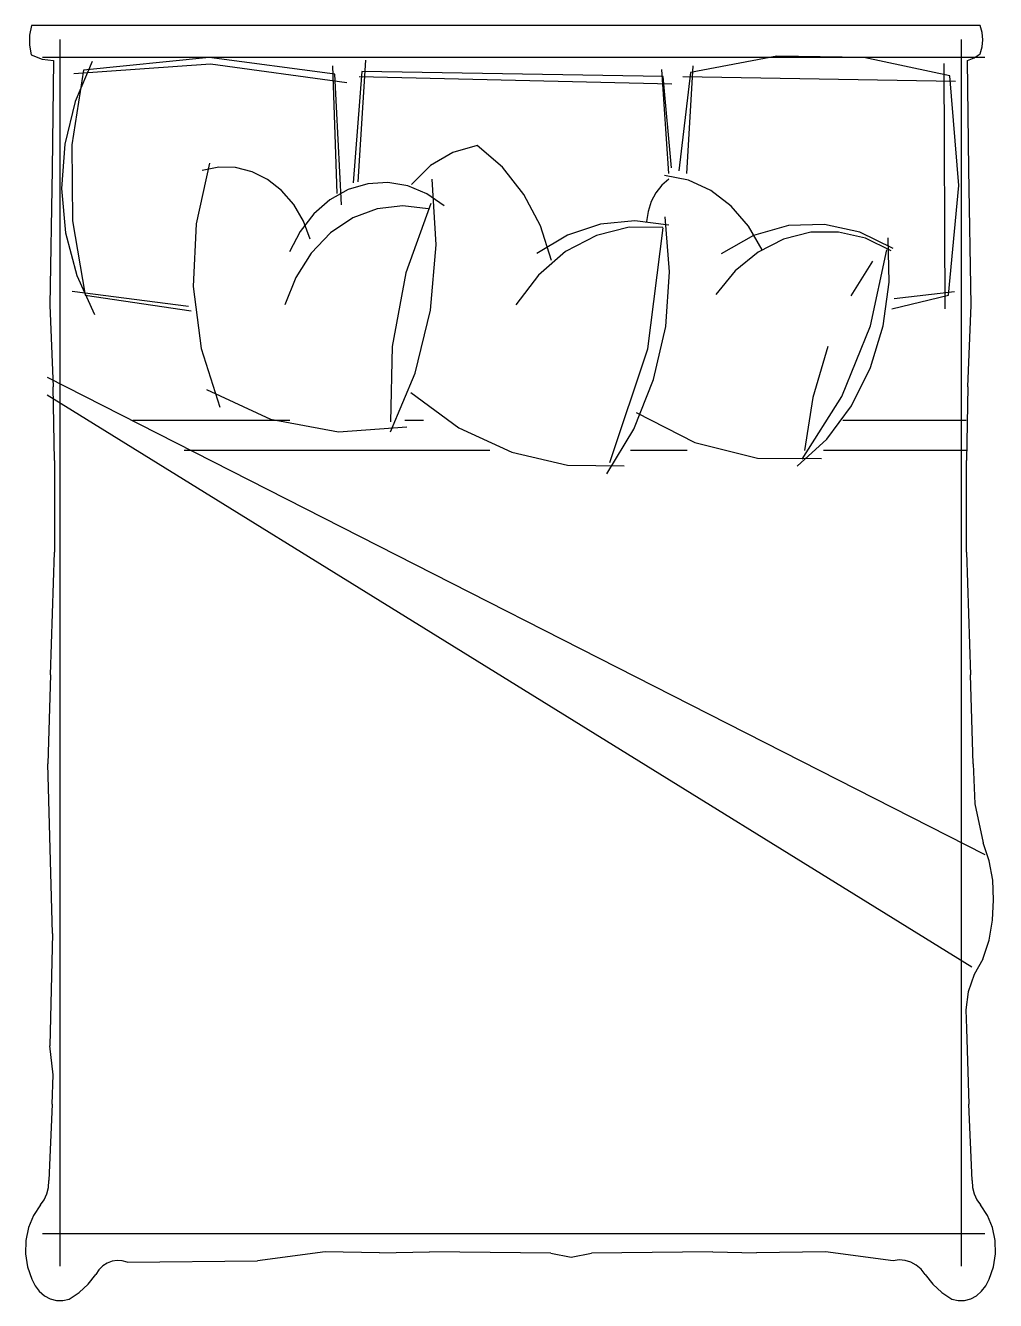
# Model space of a CAD drawing. Extents: x 167 to 1798, y 133 to 2275.
import ezdxf

# ---------------------------------------------------------------- set-up
doc = ezdxf.new("R2010")
doc.units = 0
doc.layers.add('KADRBM', color=7, linetype='CONTINUOUS')

msp = doc.modelspace()

# ---------------------------------------------------------------- linework, layer by layer
at = {"layer": 'KADRBM'}
for p, q in [((1772.2, 2275.4), (177.4, 2275.4)), ((224.6, 2252), (224.6, 190.2)), ((1740.2, 2252), (1740.2, 190.2)), ((195.7, 2221.9), (1779.6, 2221.9)), ((214.2, 2216.8), (212.1, 2033.8)), ((683.2, 2207.3), (690.2, 1992.8)), ((726.6, 2012.7), (739.2, 2217.3)), ((1279.1, 2026.6), (1289.4, 2207.4)), ((1713.3, 1799.1), (1711.5, 2211.5)), ((1752.7, 2033.8), (1750.7, 2216.8)), ((698.1, 1973.7), (687.3, 2193.8)), ((732.5, 2198.1), (718, 2011.1)), ((1253.5, 2176.9), (727.8, 2189.1)), ((1239.2, 2189.5), (732.5, 2198.1)), ((1236.4, 2201.3), (1248.3, 2026.6)), ((1253.3, 2036.3), (1239.2, 2189.5)), ((1285.3, 2196.5), (1265.4, 2031)), ((1730.4, 2181), (1272.3, 2189.1)), ((212.1, 2033.8), (208.1, 1805.2)), ((1756.8, 1805.2), (1752.7, 2033.8)), ((1591, 1879.3), (1554.7, 1821.1)), ((441.2, 1803.1), (245.3, 1828.1)), ((267.4, 1821.9), (445.5, 1795.9)), ((1623.4, 1799.1), (1718.5, 1821.9)), ((1728.6, 1827.5), (1627.2, 1816)), ((208.1, 1805.2), (213.7, 1668.2)), ((1751.2, 1668.2), (1756.8, 1805.2)), ((203.6, 1684.6), (1779.6, 882)), ((203.6, 1654.6), (1757.9, 693.2)), ((215.8, 1544.5), (213.7, 1668.2)), ((1751.2, 1668.2), (1749, 1544.5)), ((347.7, 1612.3), (611.7, 1612.3)), ((804.8, 1612.3), (835.9, 1612.3)), ((1541.4, 1612.3), (1748.2, 1612.3)), ((215.8, 1544.5), (215.8, 1390.3)), ((433.9, 1561.5), (947.8, 1561.5)), ((1184.3, 1561.5), (1279.5, 1561.5)), ((1508.4, 1561.5), (1748.4, 1561.5)), ((1749, 1390.3), (1749, 1544.5)), ((209.3, 1184.3), (215.8, 1390.3)), ((1749, 1390.3), (1755.5, 1184.3)), ((209.3, 1184.3), (204.6, 1034.3)), ((1760.3, 1034.3), (1755.5, 1184.3)), ((212.5, 749.4), (204.6, 1034.3)), ((212.5, 749.4), (208, 560.8)), ((1748.9, 589.9), (1752.9, 462.6)), ((211.9, 462.6), (206.3, 334.1)), ((1758.6, 334.1), (1752.9, 462.6)), ((195.7, 244.9), (1779.6, 244.9)), ((670.6, 214.3), (557, 199.2)), ((762.2, 212.4), (670.6, 214.3)), ((762.2, 212.4), (846.4, 214.5)), ((1050.3, 212), (846.4, 214.5)), ((1322.4, 214.5), (1118.5, 212)), ((1322.4, 214.5), (1396.1, 212.4)), ((1512.2, 214.3), (1396.1, 212.4)), ((1625.8, 199.2), (1512.2, 214.3)), ((337.8, 196.8), (557, 199.2)), ((1050.3, 212), (1084.4, 205.2)), ((1084.4, 205.2), (1118.5, 212))]:
    msp.add_line(p, q, dxfattribs=at)
for points in [[(177.4, 2275.4), (173.9, 2259.1), (173.6, 2242.2), (176.4, 2225.8)], [(1772.2, 2227.7), (1775.6, 2239.3), (1776.7, 2251.5), (1775.6, 2263.7), (1772.2, 2275.4)], [(176.4, 2225.8), (194.9, 2219), (214.2, 2216.8)], [(278.9, 2214.7), (250.3, 2147.9), (233, 2075.9), (227.7, 2001.3), (234.5, 1926.8), (253.2, 1855.3), (283.1, 1789.4)], [(707, 2179.1), (478.2, 2210.1), (248.3, 2194)], [(687.3, 2193.8), (476.1, 2221.7), (264.4, 2200.2)], [(1721, 2190.9), (1576.7, 2221.7), (1430.1, 2223.6), (1285.3, 2196.5)], [(1750.7, 2216.8), (1761.9, 2221), (1772.2, 2227.7)], [(264.4, 2200.2), (244.8, 2074.7), (245.8, 1947), (267.4, 1821.9)], [(1718.5, 1821.9), (1736.4, 2006.2), (1721, 2190.9)], [(926.5, 2073.5), (885.7, 2062), (848.2, 2039.8), (815.9, 2008.2)], [(1051.5, 1880.4), (1032.7, 1938.6), (1004.9, 1991.5), (969, 2037), (926.5, 2073.5)], [(476.4, 2043.8), (453.7, 1941.9), (449.1, 1836.6), (462.6, 1732.4), (493.9, 1633.8)], [(645.9, 1916), (634.2, 1946.7), (617.9, 1974.3), (597.6, 1997.8), (574, 2016.4), (547.9, 2029.5), (520.2, 2036.6), (491.8, 2037.4), (463.9, 2031.9)], [(780.9, 1592.2), (822.1, 1691.2), (847.9, 1797.2), (857.6, 1907), (850.9, 2017.1)], [(1248.8, 2017.1), (1236.8, 2006.9), (1226.8, 1994.1), (1219, 1979.3), (1213.8, 1963), (1211.3, 1945.8)], [(1405.3, 1898.2), (1382.6, 1938.2), (1353.5, 1971.9), (1319.3, 1997.9), (1281.4, 2015.2), (1241.3, 2023)], [(870.8, 1972.2), (841.6, 1992.5), (809.6, 2005.7), (776.2, 2011.4), (742.4, 2009.4), (709.6, 1999.6), (678.9, 1982.6), (651.6, 1958.9), (628.6, 1929.4), (610.9, 1895.2)], [(844.1, 1967.1), (801.3, 1972.5), (758.4, 1967.4), (717.3, 1951.9), (679.8, 1926.7), (647.4, 1892.9), (621.5, 1852), (603.2, 1805.7)], [(848.7, 1976.3), (806.3, 1859.9), (783.3, 1736.1), (780.8, 1609.3)], [(1144.2, 1521.9), (1189.6, 1596.9), (1223, 1680.3), (1243.4, 1769.5), (1250, 1861.6), (1242.7, 1953.6)], [(1238.8, 1935.9), (1182.2, 1936.4), (1126.8, 1922.6), (1075, 1895.4), (1029.3, 1855.8), (991.6, 1805.7)], [(1248.8, 1939.8), (1191.4, 1947.2), (1133.8, 1941.5), (1078.2, 1922.9), (1026.5, 1892.3)], [(1149.2, 1541), (1213.4, 1732), (1238.9, 1935.4)], [(1625.6, 1900.8), (1569.8, 1928.1), (1510.4, 1941.1), (1450, 1939.2), (1391.2, 1922.6), (1336.6, 1891.8)], [(1622.6, 1896.6), (1579.5, 1917.7), (1533.7, 1928.2), (1487.1, 1927.8), (1441.4, 1916.4), (1398.6, 1894.5), (1360.2, 1862.9), (1327.9, 1823)], [(1464.4, 1534.8), (1514.1, 1580.4), (1555.7, 1636.3), (1587.8, 1700.4), (1609.2, 1770.5), (1619.2, 1844.1), (1617.4, 1918.6)], [(1472.9, 1546.4), (1539.7, 1651.7), (1587.7, 1770.6), (1615, 1898.4)], [(1515.9, 1735.9), (1490.6, 1650.1), (1476.6, 1560.8)], [(471.4, 1663.5), (579, 1613.5), (693.1, 1592.4), (808.4, 1601.1)], [(814.7, 1658.6), (895.8, 1599.3), (984.6, 1558.2), (1078.2, 1536.6), (1173.5, 1535.3)], [(1193.8, 1624.9), (1292.5, 1574.3), (1397.8, 1548.2), (1505.3, 1547.6)], [(1760.3, 1034.3), (1763.3, 967.1), (1777, 901.9)], [(1794.4, 805.9), (1793.3, 838.9), (1787.4, 871.2), (1777, 901.9)], [(1776.4, 706), (1787, 738), (1793, 771.6), (1794.4, 805.9)], [(1776.4, 706), (1761.8, 680.3), (1752, 651.5), (1747.7, 620.9), (1748.9, 589.9)], [(211.9, 462.6), (213.3, 511.9), (208, 560.8)], [(192, 293.1), (198.3, 301.8), (202.8, 311.8), (205.5, 322.7), (206.3, 334.1)], [(1758.6, 334.1), (1759.3, 322.7), (1762, 311.8), (1766.6, 301.8), (1772.8, 293.1)], [(192, 293.1), (180.4, 275.4), (172.1, 255.2), (167.6, 233.5), (167, 211), (170.5, 189), (177.8, 168.2)], [(1787.1, 168.2), (1794.4, 189), (1797.8, 211), (1797.3, 233.5), (1792.7, 255.2), (1784.5, 275.4), (1772.8, 293.1)], [(337.8, 196.8), (329.5, 199.3), (321.1, 199.9), (312.6, 198.6), (304.6, 195.5), (297.1, 190.6), (290.6, 184.2), (285.2, 176.4)], [(1679.7, 176.4), (1672.7, 184.9), (1664.5, 191.8), (1655.4, 196.8), (1645.7, 199.8), (1635.7, 200.6), (1625.8, 199.2)], [(240.3, 135), (257.1, 145.8), (272.2, 159.7), (285.2, 176.4)], [(1679.7, 176.4), (1692.7, 159.7), (1707.8, 145.8), (1724.6, 135)], [(177.8, 168.2), (183.2, 157.3), (190.3, 148), (199, 140.5), (208.7, 135.4), (219.1, 132.6), (229.8, 132.5), (240.3, 135)], [(1724.6, 135), (1735, 132.5), (1745.7, 132.6), (1756.1, 135.4), (1765.9, 140.5), (1774.5, 148), (1781.7, 157.3), (1787.1, 168.2)]]:
    msp.add_lwpolyline(points, dxfattribs=at)

doc.saveas('drawing.dxf')
